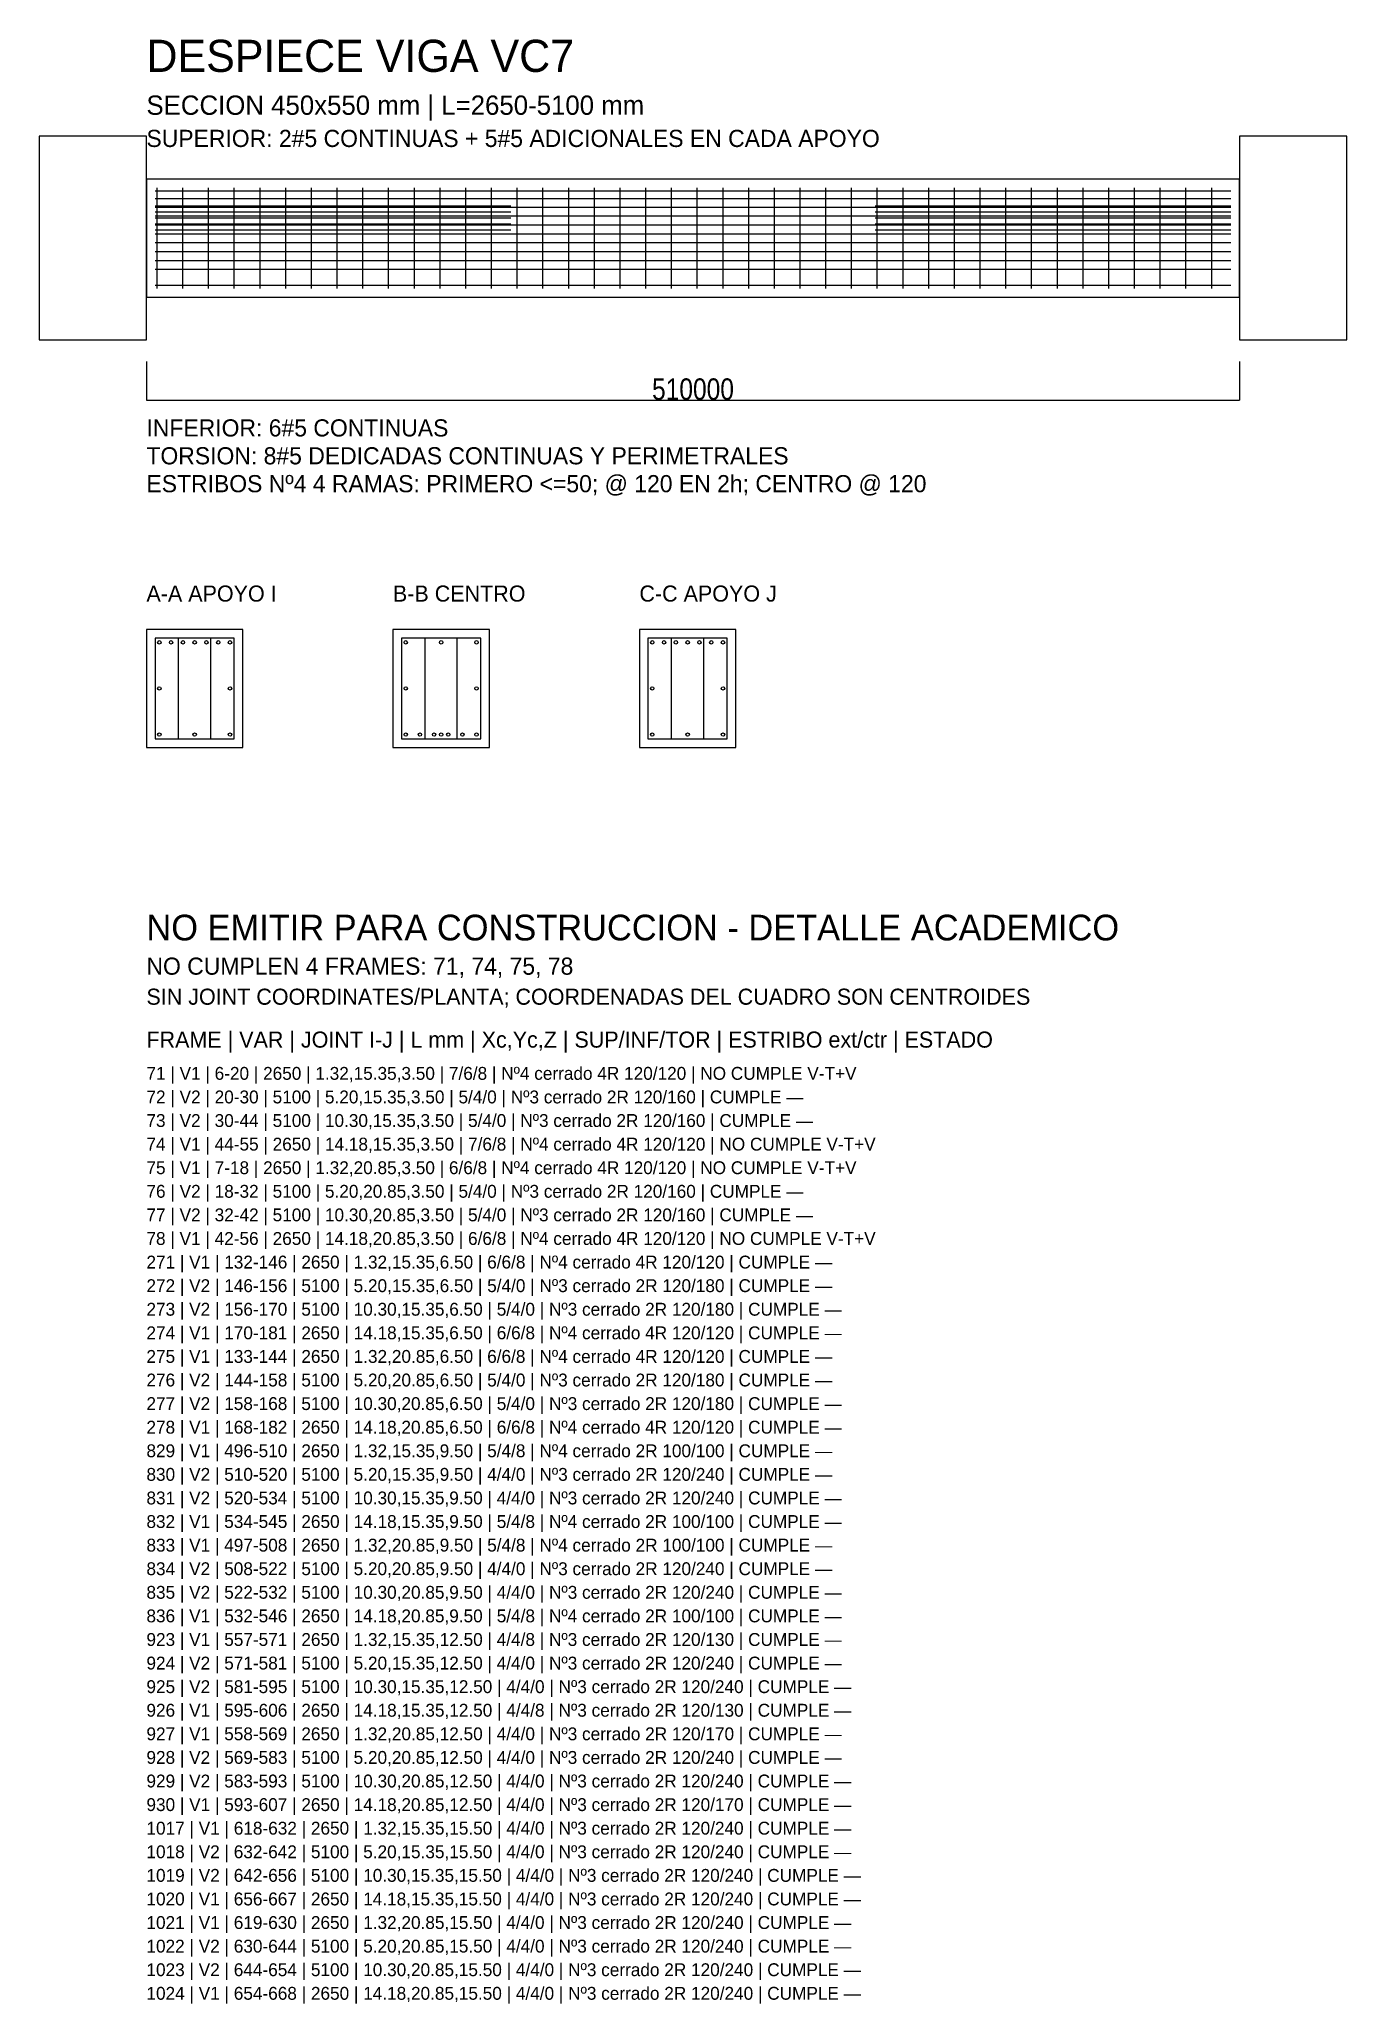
# Model space of a CAD drawing. Header units: metres. Extents: x -500 to 5600, y -7958 to 1202.
import ezdxf

# ---------------------------------------------------------------- set-up
doc = ezdxf.new("R2010")
doc.units = ezdxf.units.M
for name, color, linetype in [('ACERO_INF', 1, 'Continuous'), ('ACERO_SUP', 5, 'Continuous'), ('ACERO_TOR', 30, 'Continuous'), ('ALERTA', 1, 'Continuous'), ('CONTORNO', 7, 'Continuous'), ('COTAS', 3, 'Continuous'), ('ESTRIBOS', 8, 'Continuous'), ('TEXTO', 7, 'Continuous')]:
    doc.layers.add(name, color=color, linetype=linetype)
doc.styles.add('OpenSansCondensed-Light', font='OpenSansCondensed-Light.ttf')
doc.dimstyles.new('EZDXF', dxfattribs={"dimtxt": 0.25, "dimasz": 0.175, "dimexe": 0.375, "dimexo": 0.125, "dimgap": 0.1, "dimtad": 1, "dimlfac": 100, "dimzin": 12, "dimdsep": 46, "dimtxsty": 'OpenSansCondensed-Light', "dimblk": 'ARCHTICK', "dimcen": 2.5, "dimazin": 3, "dimtfac": 0.5, "dimtmove": 2, "dimatfit": 3})

# ---------------------------------------------------------------- blocks, each defined once
blk = doc.blocks.new('_ARCHTICK')
at = {"color": 0, "linetype": 'BYBLOCK', "const_width": 0.15}
blk.add_lwpolyline([(-0.5, -0.5), (0.5, 0.5)], dxfattribs=at)

msp = doc.modelspace()

# ---------------------------------------------------------------- linework, layer by layer
at = {"layer": 'ACERO_INF'}
msp.add_line((40, 55), (5060, 55), dxfattribs=at)
msp.add_line((40, 55), (5060, 55), dxfattribs=at)
msp.add_line((40, 55), (5060, 55), dxfattribs=at)
msp.add_line((40, 55), (5060, 55), dxfattribs=at)
msp.add_line((40, 55), (5060, 55), dxfattribs=at)
msp.add_line((40, 55), (5060, 55), dxfattribs=at)
for centre in [(60, -2040), (225, -2040), (390, -2040), (1210, -2040), (1276, -2040), (1342, -2040), (1408, -2040), (1474, -2040), (1540, -2040), (2360, -2040), (2525, -2040), (2690, -2040)]:
    msp.add_circle(centre, 7.95, dxfattribs=at)
at = {"layer": 'ACERO_SUP'}
for p, q in [((40, 495), (5060, 495)), ((40, 460), (5060, 460)), ((40, 425), (1700, 425)), ((40, 397), (1700, 397)), ((40, 369), (1700, 369)), ((3400, 425), (5060, 425)), ((3400, 397), (5060, 397)), ((3400, 369), (5060, 369)), ((40, 341), (1700, 341)), ((40, 313), (1700, 313)), ((3400, 341), (5060, 341)), ((3400, 313), (5060, 313))]:
    msp.add_line(p, q, dxfattribs=at)
for centre in [(60, -1610), (115, -1610), (170, -1610), (225, -1610), (280, -1610), (335, -1610), (390, -1610), (1210, -1610), (1540, -1610), (2360, -1610), (2415, -1610), (2470, -1610), (2525, -1610), (2580, -1610), (2635, -1610), (2690, -1610)]:
    msp.add_circle(centre, 7.95, dxfattribs=at)
at = {"layer": 'ACERO_TOR'}
for p, q in [((40, 420), (5060, 420)), ((40, 378.57143), (5060, 378.57143)), ((40, 337.14286), (5060, 337.14286)), ((40, 295.71429), (5060, 295.71429)), ((40, 254.28571), (5060, 254.28571)), ((40, 212.85714), (5060, 212.85714)), ((40, 171.42857), (5060, 171.42857)), ((40, 130), (5060, 130))]:
    msp.add_line(p, q, dxfattribs=at)
for centre in [(60, -1610), (225, -1610), (390, -1610), (1210, -1610), (1375, -1610), (1540, -1610), (2360, -1610), (2525, -1610), (2690, -1610), (60, -1825), (390, -1825), (1210, -1825), (1540, -1825), (2360, -1825), (2690, -1825), (60, -2040), (225, -2040), (390, -2040), (1210, -2040), (1375, -2040), (1540, -2040), (2360, -2040), (2525, -2040), (2690, -2040)]:
    msp.add_circle(centre, 7.95, dxfattribs=at)
at = {"layer": 'CONTORNO'}
for points in [[(-500, -200), (0, -200), (0, 750), (-500, 750)], [(5100, -200), (5600, -200), (5600, 750), (5100, 750)], [(0, 0), (5100, 0), (5100, 550), (0, 550)], [(0, -2100), (450, -2100), (450, -1550), (0, -1550)], [(1150, -2100), (1600, -2100), (1600, -1550), (1150, -1550)], [(2300, -2100), (2750, -2100), (2750, -1550), (2300, -1550)]]:
    msp.add_lwpolyline(points, close=True, dxfattribs=at)
at = {"layer": 'ESTRIBOS'}
for p, q in [((50, 40), (50, 510)), ((170, 40), (170, 510)), ((290, 40), (290, 510)), ((410, 40), (410, 510)), ((530, 40), (530, 510)), ((650, 40), (650, 510)), ((770, 40), (770, 510)), ((890, 40), (890, 510)), ((1010, 40), (1010, 510)), ((1130, 40), (1130, 510)), ((1250, 40), (1250, 510)), ((1370, 40), (1370, 510)), ((1490, 40), (1490, 510)), ((1610, 40), (1610, 510)), ((1730, 40), (1730, 510)), ((1850, 40), (1850, 510)), ((1970, 40), (1970, 510)), ((2090, 40), (2090, 510)), ((2210, 40), (2210, 510)), ((2330, 40), (2330, 510)), ((2450, 40), (2450, 510)), ((2570, 40), (2570, 510)), ((2690, 40), (2690, 510)), ((2810, 40), (2810, 510)), ((2930, 40), (2930, 510)), ((3050, 40), (3050, 510)), ((3170, 40), (3170, 510)), ((3290, 40), (3290, 510)), ((3410, 40), (3410, 510)), ((3530, 40), (3530, 510)), ((3650, 40), (3650, 510)), ((3770, 40), (3770, 510)), ((3890, 40), (3890, 510)), ((4010, 40), (4010, 510)), ((4130, 40), (4130, 510)), ((4250, 40), (4250, 510)), ((4370, 40), (4370, 510)), ((4490, 40), (4490, 510)), ((4610, 40), (4610, 510)), ((4730, 40), (4730, 510)), ((4850, 40), (4850, 510)), ((4970, 40), (4970, 510)), ((150, -2060), (150, -1590)), ((300, -2060), (300, -1590)), ((1300, -2060), (1300, -1590)), ((1450, -2060), (1450, -1590)), ((2450, -2060), (2450, -1590)), ((2600, -2060), (2600, -1590))]:
    msp.add_line(p, q, dxfattribs=at)
for points in [[(40, -2060), (410, -2060), (410, -1590), (40, -1590)], [(1190, -2060), (1560, -2060), (1560, -1590), (1190, -1590)], [(2340, -2060), (2710, -2060), (2710, -1590), (2340, -1590)]]:
    msp.add_lwpolyline(points, close=True, dxfattribs=at)

# ---------------------------------------------------------------- texts
at = {"layer": 'ACERO_INF'}
msp.add_text('INFERIOR: 6#5 CONTINUAS', height=80, dxfattribs=at).set_placement((0, -650))
at = {"layer": 'ACERO_SUP'}
msp.add_text('SUPERIOR: 2#5 CONTINUAS + 5#5 ADICIONALES EN CADA APOYO', height=80, dxfattribs=at).set_placement((0, 700))
at = {"layer": 'ACERO_TOR'}
msp.add_text('TORSION: 8#5 DEDICADAS CONTINUAS Y PERIMETRALES', height=80, dxfattribs=at).set_placement((0, -780))
at = {"layer": 'ALERTA'}
for s, height, p in [('NO EMITIR PARA CONSTRUCCION - DETALLE ACADEMICO', 120, (0, -3000)), ('NO CUMPLEN 4 FRAMES: 71, 74, 75, 78', 80, (0, -3160)), ('SIN JOINT COORDINATES/PLANTA; COORDENADAS DEL CUADRO SON CENTROIDES', 75, (0, -3300)), ('71 | V1 | 6-20 | 2650 | 1.32,15.35,3.50 | 7/6/8 | Nº4 cerrado 4R 120/120 | NO CUMPLE V-T+V', 60, (0, -3650)), ('74 | V1 | 44-55 | 2650 | 14.18,15.35,3.50 | 7/6/8 | Nº4 cerrado 4R 120/120 | NO CUMPLE V-T+V', 60, (0, -3980)), ('75 | V1 | 7-18 | 2650 | 1.32,20.85,3.50 | 6/6/8 | Nº4 cerrado 4R 120/120 | NO CUMPLE V-T+V', 60, (0, -4090)), ('78 | V1 | 42-56 | 2650 | 14.18,20.85,3.50 | 6/6/8 | Nº4 cerrado 4R 120/120 | NO CUMPLE V-T+V', 60, (0, -4420))]:
    msp.add_text(s, height=height, dxfattribs=at).set_placement(p)
at = {"layer": 'TEXTO'}
for s, height, p in [('DESPIECE VIGA VC7', 150, (0, 1050)), ('SECCION 450x550 mm | L=2650-5100 mm', 90, (0, 850)), ('ESTRIBOS Nº4 4 RAMAS: PRIMERO <=50; @ 120 EN 2h; CENTRO @ 120', 80, (0, -910)), ('A-A APOYO I', 75, (0, -1420)), ('B-B CENTRO', 75, (1150, -1420)), ('C-C APOYO J', 75, (2300, -1420)), ('FRAME | VAR | JOINT I-J | L mm | Xc,Yc,Z | SUP/INF/TOR | ESTRIBO ext/ctr | ESTADO', 75, (0, -3500)), ('72 | V2 | 20-30 | 5100 | 5.20,15.35,3.50 | 5/4/0 | Nº3 cerrado 2R 120/160 | CUMPLE —', 60, (0, -3760)), ('73 | V2 | 30-44 | 5100 | 10.30,15.35,3.50 | 5/4/0 | Nº3 cerrado 2R 120/160 | CUMPLE —', 60, (0, -3870)), ('76 | V2 | 18-32 | 5100 | 5.20,20.85,3.50 | 5/4/0 | Nº3 cerrado 2R 120/160 | CUMPLE —', 60, (0, -4200)), ('77 | V2 | 32-42 | 5100 | 10.30,20.85,3.50 | 5/4/0 | Nº3 cerrado 2R 120/160 | CUMPLE —', 60, (0, -4310)), ('271 | V1 | 132-146 | 2650 | 1.32,15.35,6.50 | 6/6/8 | Nº4 cerrado 4R 120/120 | CUMPLE —', 60, (0, -4530)), ('272 | V2 | 146-156 | 5100 | 5.20,15.35,6.50 | 5/4/0 | Nº3 cerrado 2R 120/180 | CUMPLE —', 60, (0, -4640)), ('273 | V2 | 156-170 | 5100 | 10.30,15.35,6.50 | 5/4/0 | Nº3 cerrado 2R 120/180 | CUMPLE —', 60, (0, -4750)), ('274 | V1 | 170-181 | 2650 | 14.18,15.35,6.50 | 6/6/8 | Nº4 cerrado 4R 120/120 | CUMPLE —', 60, (0, -4860)), ('275 | V1 | 133-144 | 2650 | 1.32,20.85,6.50 | 6/6/8 | Nº4 cerrado 4R 120/120 | CUMPLE —', 60, (0, -4970)), ('276 | V2 | 144-158 | 5100 | 5.20,20.85,6.50 | 5/4/0 | Nº3 cerrado 2R 120/180 | CUMPLE —', 60, (0, -5080)), ('277 | V2 | 158-168 | 5100 | 10.30,20.85,6.50 | 5/4/0 | Nº3 cerrado 2R 120/180 | CUMPLE —', 60, (0, -5190)), ('278 | V1 | 168-182 | 2650 | 14.18,20.85,6.50 | 6/6/8 | Nº4 cerrado 4R 120/120 | CUMPLE —', 60, (0, -5300)), ('829 | V1 | 496-510 | 2650 | 1.32,15.35,9.50 | 5/4/8 | Nº4 cerrado 2R 100/100 | CUMPLE —', 60, (0, -5410)), ('830 | V2 | 510-520 | 5100 | 5.20,15.35,9.50 | 4/4/0 | Nº3 cerrado 2R 120/240 | CUMPLE —', 60, (0, -5520)), ('831 | V2 | 520-534 | 5100 | 10.30,15.35,9.50 | 4/4/0 | Nº3 cerrado 2R 120/240 | CUMPLE —', 60, (0, -5630)), ('832 | V1 | 534-545 | 2650 | 14.18,15.35,9.50 | 5/4/8 | Nº4 cerrado 2R 100/100 | CUMPLE —', 60, (0, -5740)), ('833 | V1 | 497-508 | 2650 | 1.32,20.85,9.50 | 5/4/8 | Nº4 cerrado 2R 100/100 | CUMPLE —', 60, (0, -5850)), ('834 | V2 | 508-522 | 5100 | 5.20,20.85,9.50 | 4/4/0 | Nº3 cerrado 2R 120/240 | CUMPLE —', 60, (0, -5960)), ('835 | V2 | 522-532 | 5100 | 10.30,20.85,9.50 | 4/4/0 | Nº3 cerrado 2R 120/240 | CUMPLE —', 60, (0, -6070)), ('836 | V1 | 532-546 | 2650 | 14.18,20.85,9.50 | 5/4/8 | Nº4 cerrado 2R 100/100 | CUMPLE —', 60, (0, -6180)), ('923 | V1 | 557-571 | 2650 | 1.32,15.35,12.50 | 4/4/8 | Nº3 cerrado 2R 120/130 | CUMPLE —', 60, (0, -6290)), ('924 | V2 | 571-581 | 5100 | 5.20,15.35,12.50 | 4/4/0 | Nº3 cerrado 2R 120/240 | CUMPLE —', 60, (0, -6400)), ('925 | V2 | 581-595 | 5100 | 10.30,15.35,12.50 | 4/4/0 | Nº3 cerrado 2R 120/240 | CUMPLE —', 60, (0, -6510)), ('926 | V1 | 595-606 | 2650 | 14.18,15.35,12.50 | 4/4/8 | Nº3 cerrado 2R 120/130 | CUMPLE —', 60, (0, -6620)), ('927 | V1 | 558-569 | 2650 | 1.32,20.85,12.50 | 4/4/0 | Nº3 cerrado 2R 120/170 | CUMPLE —', 60, (0, -6730)), ('928 | V2 | 569-583 | 5100 | 5.20,20.85,12.50 | 4/4/0 | Nº3 cerrado 2R 120/240 | CUMPLE —', 60, (0, -6840)), ('929 | V2 | 583-593 | 5100 | 10.30,20.85,12.50 | 4/4/0 | Nº3 cerrado 2R 120/240 | CUMPLE —', 60, (0, -6950)), ('930 | V1 | 593-607 | 2650 | 14.18,20.85,12.50 | 4/4/0 | Nº3 cerrado 2R 120/170 | CUMPLE —', 60, (0, -7060)), ('1017 | V1 | 618-632 | 2650 | 1.32,15.35,15.50 | 4/4/0 | Nº3 cerrado 2R 120/240 | CUMPLE —', 60, (0, -7170)), ('1018 | V2 | 632-642 | 5100 | 5.20,15.35,15.50 | 4/4/0 | Nº3 cerrado 2R 120/240 | CUMPLE —', 60, (0, -7280)), ('1019 | V2 | 642-656 | 5100 | 10.30,15.35,15.50 | 4/4/0 | Nº3 cerrado 2R 120/240 | CUMPLE —', 60, (0, -7390)), ('1020 | V1 | 656-667 | 2650 | 14.18,15.35,15.50 | 4/4/0 | Nº3 cerrado 2R 120/240 | CUMPLE —', 60, (0, -7500)), ('1021 | V1 | 619-630 | 2650 | 1.32,20.85,15.50 | 4/4/0 | Nº3 cerrado 2R 120/240 | CUMPLE —', 60, (0, -7610)), ('1022 | V2 | 630-644 | 5100 | 5.20,20.85,15.50 | 4/4/0 | Nº3 cerrado 2R 120/240 | CUMPLE —', 60, (0, -7720)), ('1023 | V2 | 644-654 | 5100 | 10.30,20.85,15.50 | 4/4/0 | Nº3 cerrado 2R 120/240 | CUMPLE —', 60, (0, -7830)), ('1024 | V1 | 654-668 | 2650 | 14.18,20.85,15.50 | 4/4/0 | Nº3 cerrado 2R 120/240 | CUMPLE —', 60, (0, -7940))]:
    msp.add_text(s, height=height, dxfattribs=at).set_placement(p)

# ---------------------------------------------------------------- dimensions: what is measured, and where the dimension line sits
at = {"layer": 'COTAS'}
msp.add_linear_dim(base=(0, -480), p1=(0, -300), p2=(5100, -300), dimstyle='EZDXF', override={"dimtxt": 100}, dxfattribs=at).render()

doc.saveas('drawing.dxf')
